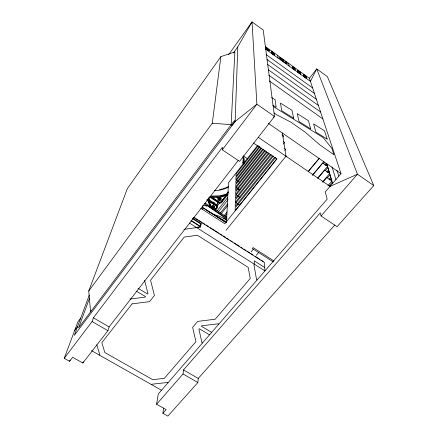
<?xml version="1.0" encoding="UTF-8"?>
<svg xmlns="http://www.w3.org/2000/svg" width="438" height="438" viewBox="0 0 438 438"><rect width="100%" height="100%" fill="white"/><g stroke="black" fill="none" stroke-linecap="round" stroke-linejoin="round"><path stroke-width="0.66" d="M242.329 163.029L243.566 163.385L243.566 160.817M239.86 205.329L235.326 202.367L235.392 199.695L271.336 154.598M89.319 295.02L74.296 335.409L235.151 121.479L237.779 46.877L252.025 21.9L263.227 30.041L274.506 116.459L239.575 161.387L222.29 149.812L222.499 147.206L93.376 317.813L92.095 321.547L64.227 358.306L69.604 361.301L72.659 357.304L82.831 362.993L107.951 330.685L109.089 326.896L238.36 160.303M89.462 298.377L78.583 327.887L231.149 124.66L234.867 51.985L220.883 56.622L127.321 188.679L88.755 290.991L90.573 311.911L91.027 310.63M226.479 222.132L228.461 182.739L257.336 145.788M226.944 193.771L226.906 194.527L219.022 196.58L210.82 196.848L210.902 196.087L219.082 195.824L223.659 194.877L226.944 193.771L228.532 191.756M271.653 53.184C272.25 53.852 271.357 50.6 271.44 52.264M271.806 52.888L271.505 52.133M292.288 66.543L292.524 68.465M226.358 195.217L219.635 197.626A1.566 1.418 4.3 0 1 220.916 199.651A1.566 1.418 4.3 0 1 218.387 200.018A1.566 1.418 4.3 0 1 218.836 197.741L218.858 197.456L216.941 197.33M298.054 71.202C298.322 70.573 298.015 71.115 297.741 70.764L298.163 72.522L298.075 71.854M298.415 72.478L297.96 71.443M304.032 76.519L303.78 76.228M163.686 407.964L162.876 413.313L167.874 416.1L197.866 382.522L198.239 378.432L334.824 225.012M213.246 208.729A1.555 1.396 5.4 0 0 214.521 207.251A1.555 1.396 5.4 0 0 212.972 205.948A1.555 1.396 5.4 0 0 211.428 207.201L208.674 200.85L210.963 202.334M211.428 207.201L208.674 200.85M156.574 404.269L183.035 373.97L183.527 369.929L320.315 212.83L321.032 215.956L337.052 226.687L373.773 185.575L327.383 76.645L316.723 68.903L309.398 78.282L341.021 173.629L325.27 191.926L327.159 199.137L158.288 393.954L156.574 404.269L166.144 409.623L162.876 413.313M202.438 209.408L202.947 205.345M183.933 229.359L200.363 227.059L201.124 223.495L192.824 218.206M200.363 227.059L201.124 223.495M88.755 290.991L212.288 123.22L220.883 56.622M272.398 53.135L271.697 52.631L272.398 53.135L272.6 54.35M273.827 53.803C273.432 53.825 274.237 56.091 273.865 53.584M294.588 68.514C294.599 71.898 294.993 66.664 293.575 69.593M299.849 73.354L300.254 72.577M300.364 73.502L300.085 73.48L300.463 73.836L300.145 72.757M305.713 76.77L305.565 77.143M305.954 77.526L305.675 77.504L306.058 77.871M293.121 68.06L292.431 67.561M298.716 72.089L298.032 71.591L298.716 72.089L298.968 72.982M304.706 77.46L304.328 75.9L303.83 75.544M305.275 76.415L305.543 75.998L305.5 76.601M303.654 74.969L305.395 76.19M298.842 71.777L299.11 71.367L298.858 71.832M294.243 68.186L294.21 68.262M292.365 67.332C292.546 65.607 293.131 69.215 294.55 68.728M272.628 52.713L272.814 52.418L272.54 52.834M271.768 52.089L271.921 51.777L271.664 52.034M82.831 362.993L83.236 361.777M69.604 361.301L70.064 360.025M64.227 358.306L77.926 321.804L80.778 317.977M304.492 75.67L304.678 75.374L304.405 75.79M299.795 72.286C300.298 71.575 299.329 72.741 300.035 72.856M293.334 67.633L293.52 67.337L293.252 67.753M273.515 53.354L273.701 53.058L273.438 53.524M271.489 52.56L271.757 52.33L271.659 52.68M292.387 67.934L292.655 67.709L292.589 68.558M292.694 68.585L292.255 66.428L294.779 68.246L295.239 69.938L292.666 67.989L292.589 68.333M303.381 75.265L303.463 74.591L303.485 75.183M303.78 76.135L303.676 75.889M294.336 68.131L294.44 68.826M228.609 54.75L252.025 21.9L256.876 104.189L222.29 149.812M233.399 52.998L237.779 46.877M271.357 52.845L271.505 52.648M273.624 54.35L273.624 54.35A0.936 0.903 -51.7 0 0 273.093 54.536M273.651 54.372L273.509 54.558A0.613 0.591 -51.8 0 1 273.646 54.493L273.476 54.367A0.909 0.876 -51.7 0 0 273.192 54.547M292.332 67.945L292.551 67.304L292.77 68.87M271.982 53.562L272.179 53.327L271.894 53.671M273.772 54.849C273.69 54.679 274.166 54.734 274.204 55.002M294.226 69.483L294.314 69.073A0.914 0.871 -20 0 0 293.695 69.319L293.964 69.012M294.413 69.439L294.533 69.155M74.701 330.4L77.603 326.524M305.067 77.636A0.903 0.854 -42.3 0 1 305.428 77.373L305.713 77.208M273.498 54.712A0.602 0.586 -17.9 0 1 273.679 54.684L273.821 54.493M293.674 69.346L293.969 69.023M258.294 145.668L236.055 174.1L235.994 176.355L259.438 146.434M259.926 146.949L235.967 177.499L235.907 179.81L261.075 147.776M216.717 205.066L217.522 204.042A2.048 1.851 4.9 0 0 217.226 201.617M261.568 148.307L235.879 180.982L235.814 183.347L262.718 149.188M99.557 355.196L99.864 354.807L96.787 344.766M217.478 205.701L219.586 203.024M214.888 209.517L216.476 207.502A1.298 1.166 4.9 0 0 216.12 205.674M226.375 194.932L221.113 201.611A1.303 1.177 4.2 0 1 219.082 201.902L212.195 197.434M214.866 209.813L216.454 207.793A1.298 1.166 4.9 0 0 216.093 205.964L208.641 201.141M228.154 192.934L221.091 201.902A1.303 1.177 4.2 0 1 219.06 202.192L211.592 197.346L218.836 197.741M221.694 201.677L222.52 200.626M215.518 210.213L217.193 208.088A2.075 1.867 4.9 0 0 216.684 205.477L207.552 199.564M227.99 194.39L221.644 202.444A2.086 1.883 4.2 0 1 218.743 202.86L209.599 196.925M263.643 149.205L235.786 184.546L235.721 186.971L264.798 150.152M293.816 69.374A0.619 0.586 -20 0 1 294.166 69.259L294.314 69.073M217.237 210.716L227.793 197.346M265.308 150.721L235.693 188.198L235.628 190.678L266.468 151.729M218.398 211.872L228.089 199.624M266.988 152.32L235.595 191.937L235.529 194.477L268.576 152.851M220.363 212.961L227.486 203.982M220.878 214.138L227.661 205.597M269.113 153.47L235.496 195.764L235.425 198.376L270.284 154.598M282.833 137.039L283.676 135.977L282.017 134.833M299.751 73.36A0.931 0.887 -43.5 0 1 299.97 73.321L299.762 73.283A0.619 0.586 -20.1 0 0 299.488 73.354M224.119 215.666L227.125 211.899M235.326 202.367L272.431 155.901M225.209 216.12L226.977 213.908M273.482 155.939L235.288 203.719L235.217 206.457L274.664 157.215M283.419 144.086L284.695 142.492L283.676 141.786M275.65 157.373L235.184 207.842L235.107 210.656L276.843 158.72M284.914 150.409L285.768 149.342L284.722 148.624M305.576 77.181L305.5 77.586A0.892 0.843 -19.1 0 0 305.209 77.756M305.483 77.74A0.602 0.564 -19.1 0 1 305.664 77.707L305.806 77.504M226.074 230.279L285.965 156.229L282.39 132.884M308.215 171.482L319.16 158.364M308.347 171.411L319.253 158.353M312.442 175.195L323.852 161.611M312.683 175.058L322.801 163.018L327.608 166.341L317.906 177.812M323.315 163.746L324.624 162.191M251.073 251.916L253.378 249.178M324.832 164.978L326.157 163.412M325.615 165.586L326.929 164.031L327.608 166.341M317.769 178.392L324.782 170.108L329.704 173.497L322.609 181.83M325.319 170.617L327.947 167.508L328.642 169.873L326.874 171.959M256.29 255.25L258.606 252.523M327.673 172.627L328.993 171.072L329.704 173.497M322.894 182.219L326.863 177.56L331.911 181.025L327.931 185.663M327.416 177.828L330.066 174.729L330.794 177.215L329.031 179.273M151.537 384.608L151.855 384.235L167.491 382.478L167.989 382.763M329.836 180.023L331.161 178.474L331.911 181.025M329.179 185.936L332.289 182.317L332.672 183.626M321.032 215.956L357.474 174.231L316.723 68.903L310.433 81.391L265.576 49.105M299.406 73.212L299.444 73.272A0.914 0.865 -20.1 0 1 299.904 73.102M300.287 73.847L300.413 74.153M273.553 53.781L274.111 53.447M304.147 76.623L305.018 77.252M294.046 69.428A0.903 0.865 -44.9 0 1 294.243 69.319L294.747 69.456M294.221 68.509L294.812 68.361L294.183 68.427M299.811 72.533L300.402 72.39M300.183 73.814L300.501 73.622M300.413 74.148L300.84 73.88L300.32 73.902M299.866 72.735L300.183 72.544M305.439 76.749L305.965 76.398M306.02 78.183L306.447 77.915L305.992 77.937M235.151 121.479L256.876 104.189L274.506 116.459L273.394 117.258M298.409 72.927L297.867 71.12M294.643 69.872L294.845 69.647L293.821 69.215M228.006 192.676L227.694 192.819M330.044 186.38L357.474 174.231L373.773 185.575M294.752 69.845L295.212 69.823M220.248 197.122L223.194 196.027M305.921 77.718L305.751 76.557M223.785 195.808L225.729 195.151M272.02 53.529L273.827 54.821M195.808 227.393L200.401 226.747L190.919 220.725M129.976 299.066L145.257 297.106L145.602 296.674L136.525 291.254M203.166 205.586L207.607 205.794L226.424 218.951M207.097 210.41L206.698 210.349L226.796 222.039M212.288 123.22L231.149 124.66M243.993 159.071L242.751 158.709L243.911 160.166M242.488 160.845L243.725 161.2M268.385 50.584L267.076 49.456L268.948 50.928L266.698 49.155L267.306 49.806M91.504 350.641L161.496 390.247M92.095 321.547L107.951 330.685M183.035 373.97L197.866 382.522M93.376 317.813L109.089 326.896M183.527 369.929L198.239 378.432M202.476 342.97L201.967 342.669L198.901 329.119L199.257 328.703L209.528 334.835M137.992 288.292L147.65 294.068L147.989 293.63L144.584 280.419M211.663 332.376L201.376 326.217L201.732 325.801L218.332 323.781L218.847 324.093M273.323 106.538L323.195 137.609L331.889 148.383L333.986 154.751L319.937 144.956L305.001 132.03L290.81 122.114L276.854 114.904L274.133 113.009M272.836 105.229L276.175 107.315L275.086 99.694L271.702 97.57M257.095 279.959L256.569 279.63L253.936 264.645L254.325 264.191L254.232 260.845L264.749 267.53M189.413 223.013L264.935 270.919L264.481 262.559L193.53 217.341M192.452 218.693L200.746 223.977M191.253 220.538L200.746 226.577M194.078 217.374L195.2 218.091M196.328 218.808L198.014 219.881M199.159 220.599L201.447 222.061M202.597 222.789L204.885 224.251M206.03 224.984L208.324 226.446M210.043 227.541L218.639 233.021M219.783 233.755L222.077 235.217M223.221 235.945L225.515 237.407M226.66 238.141L228.948 239.602M230.667 240.697L232.386 241.792M234.106 242.887L239.263 246.178M240.982 247.273L242.701 248.368M243.846 249.102L246.14 250.563M247.284 251.292L249.578 252.753M250.722 253.487L253.016 254.949M255.305 256.405L259.833 259.296M260.966 260.013L263.227 261.459M274.029 260.993L253.104 247.59L252.332 248.505L273.252 261.891M202.745 207.579L226.211 222.685M202.498 207.453L225.97 222.553M200.818 208.324L224.82 223.747L276.882 158.978L253.268 142.914M205.066 203.013L226.862 217.078M204.212 203.604L227.059 218.343M205.581 205.674L206.555 206.303M207.935 198.994L216.75 204.705A2.07 1.861 4.9 0 1 217.505 206.884M212.112 203.079L215.545 205.302M206.731 199.898L207.875 200.642L209.972 206.555M297.911 71.109L297.741 70.764M209.928 196.859L211.017 197.565M212.112 198.272L217.018 201.458M271.593 52.149L273.515 53.584M236.082 194.844L239.953 197.385M223.566 218.014L226.386 219.865M236.263 187.327L240.04 189.818M235.797 187.573L239.186 189.807M236.432 180.16L239.597 182.257M243.145 155.797L247.662 158.841M285.822 155.829L286.895 156.563M329.058 185.405L330.613 186.468M258.3 137.308L330.57 186.736M268.467 123.423L341.021 173.629M269.321 80.97L322.877 118.917M268.844 75.232L320.583 112.002M267.459 64.359L316.373 99.306M268.412 69.839L318.421 105.47M267.01 59.497L314.435 93.464M266.129 54.569L312.601 87.923M265.466 46.614L309.398 78.282M265.34 47.386L269.644 50.77L265.384 47.704M271.779 51.969L272.671 52.609M292.502 66.899L294.248 68.158M298.092 70.929L298.962 71.553M265.368 47.594L269.627 50.666M305.538 76.661L303.331 75.035L303.55 75.467M303.605 75.604L304.284 76.097M294.555 69.248L294.298 69.527M273.838 54.58L273.476 54.367A0.619 0.602 -19.6 0 0 273.093 54.454M305.664 77.707L305.428 77.373M299.767 72.451L299.975 72.653L297.802 71.246M242.406 161.934L243.566 163.385M208.472 201.064L209.244 202.843M208.685 197.522L209.588 199.613M336.888 170.234L338.771 176.092M304.328 75.9L304.733 77.198M332.026 166.878L335.995 179.766M303.315 74.783L303.622 75.785M326.89 164.042L327.465 166.002M327.848 167.311L332.656 183.708M299.992 73.162L300.085 73.48M298.754 71.887L299.121 73.162M209.408 203.429L210.054 205.778M293.159 67.857L293.487 69.111M292.661 67.496L292.984 68.744M288.456 63.187L289.168 66.089M277.577 55.341L278.114 58.134M272.431 52.927L272.622 54.088L272.113 53.721L271.921 52.56M273.06 54.328A0.92 0.887 -19.6 0 1 273.586 54.148M273.482 54.859A0.92 0.892 -19.3 0 1 273.701 54.827M293.936 69.412A0.931 0.887 -44.9 0 1 294.369 69.292M294.177 69.872A0.92 0.876 -19.8 0 1 294.506 69.801M304.952 77.285A0.914 0.86 -20.1 0 1 305.478 77.11M305.122 77.745A0.602 0.575 -42.3 0 1 305.417 77.526M211.455 206.911A1.555 1.396 5.4 0 1 213.333 205.696A1.555 1.396 5.4 0 1 214.461 207.557M214.275 207.88A1.555 1.396 5.4 0 1 214.001 208.143M212.884 208.274A1.035 0.931 5.4 0 1 212.074 206.867A1.035 0.931 5.4 0 1 213.821 206.824A1.035 0.931 5.4 0 1 213.158 208.269M214.018 206.906A1.035 0.931 5.4 0 1 212.019 206.473M217.949 202.153A2.042 1.845 4.9 0 1 217.582 203.287M212.693 202.597A1.024 0.925 5.3 0 1 214.374 203.413M243.55 158.545A30.583 28.426 6.2 0 1 243.282 164.737M228.576 186.402A30.753 28.552 6.2 0 1 226.254 187.53M225.658 187.782A30.753 28.552 6.2 0 1 222.597 188.855M221.967 189.035A30.753 28.552 6.2 0 1 219.427 189.621M242.981 156.35A30.753 28.552 6.2 0 1 243.539 163.828M228.308 187.196A31.377 29.132 6.2 0 1 214.242 190.733M243.599 156.235A31.377 29.132 6.2 0 1 244.169 163.861M220.533 198.611A1.04 0.942 4.3 0 1 218.518 198.173M220.057 197.423A1.566 1.418 4.3 0 1 220.987 199.257M220.796 199.58A1.566 1.418 4.3 0 1 220.522 199.848M220.177 200.04A1.566 1.418 4.3 0 1 219.788 200.144M219.378 200.155A1.566 1.418 4.3 0 1 218.622 199.892M218.321 199.64A1.566 1.418 4.3 0 1 218.858 197.456M220.588 199.197A2.059 1.867 4.2 0 1 219.055 198.863M213.771 202.06A0.766 0.69 5.4 0 1 213.092 202.81M213.76 202.219A0.766 0.69 5.4 0 1 213.076 202.969M213.766 214.494A41.145 35.878 6.3 0 1 226.451 219.903M132.101 303.873L101.835 342.664L104.808 352.486L152.67 379.669L164.343 378.344L195.928 341.624L192.638 327.334L197.669 321.393L215.184 319.242L250.224 278.508L248.215 267.377L197.352 235.255L184.217 237.073L150.568 280.205L154.439 295.48L149.544 301.651L132.101 303.873M285.943 61.857L285.072 61.462A3.307 0.531 37.5 0 1 285.324 62.59A3.307 0.531 37.5 0 1 281.59 59.902A3.307 0.531 37.5 0 1 281.355 58.785L280.358 57.827A4.982 0.799 37.5 0 0 280.703 59.502A4.982 0.799 37.5 0 0 286.326 63.554A4.982 0.799 37.5 0 0 285.943 61.857M293.635 118.205L281.727 110.776L280.457 103.078L291.982 110.327L293.635 118.205M310.635 128.81L299.045 121.578L297.216 113.623L308.451 120.685L310.635 128.81M327.197 139.142L315.902 132.101L313.553 123.899L324.503 130.787L327.197 139.142M283.627 59.842L282.499 59.031L282.745 60.159L283.879 60.975L283.627 59.842M274.095 53.343L271.527 51.492L271.779 53.047L274.369 54.909L274.095 53.343M300.364 72.27L297.851 70.458L298.338 72.166L300.873 73.995L300.364 72.27M305.927 76.278L303.425 74.476L303.961 76.217L306.485 78.035L305.927 76.278M232.682 124.518A2.836 0.498 -55.9 0 0 234.73 120.735A2.836 0.498 -55.9 0 0 232.003 123.987A2.836 0.498 -55.9 0 0 232.682 124.518M218.896 199.799A1.046 0.942 4.3 0 0 220.533 199.131A1.046 0.942 4.3 0 0 219.06 198.173A1.046 0.942 4.3 0 0 218.896 199.799"/></g></svg>
